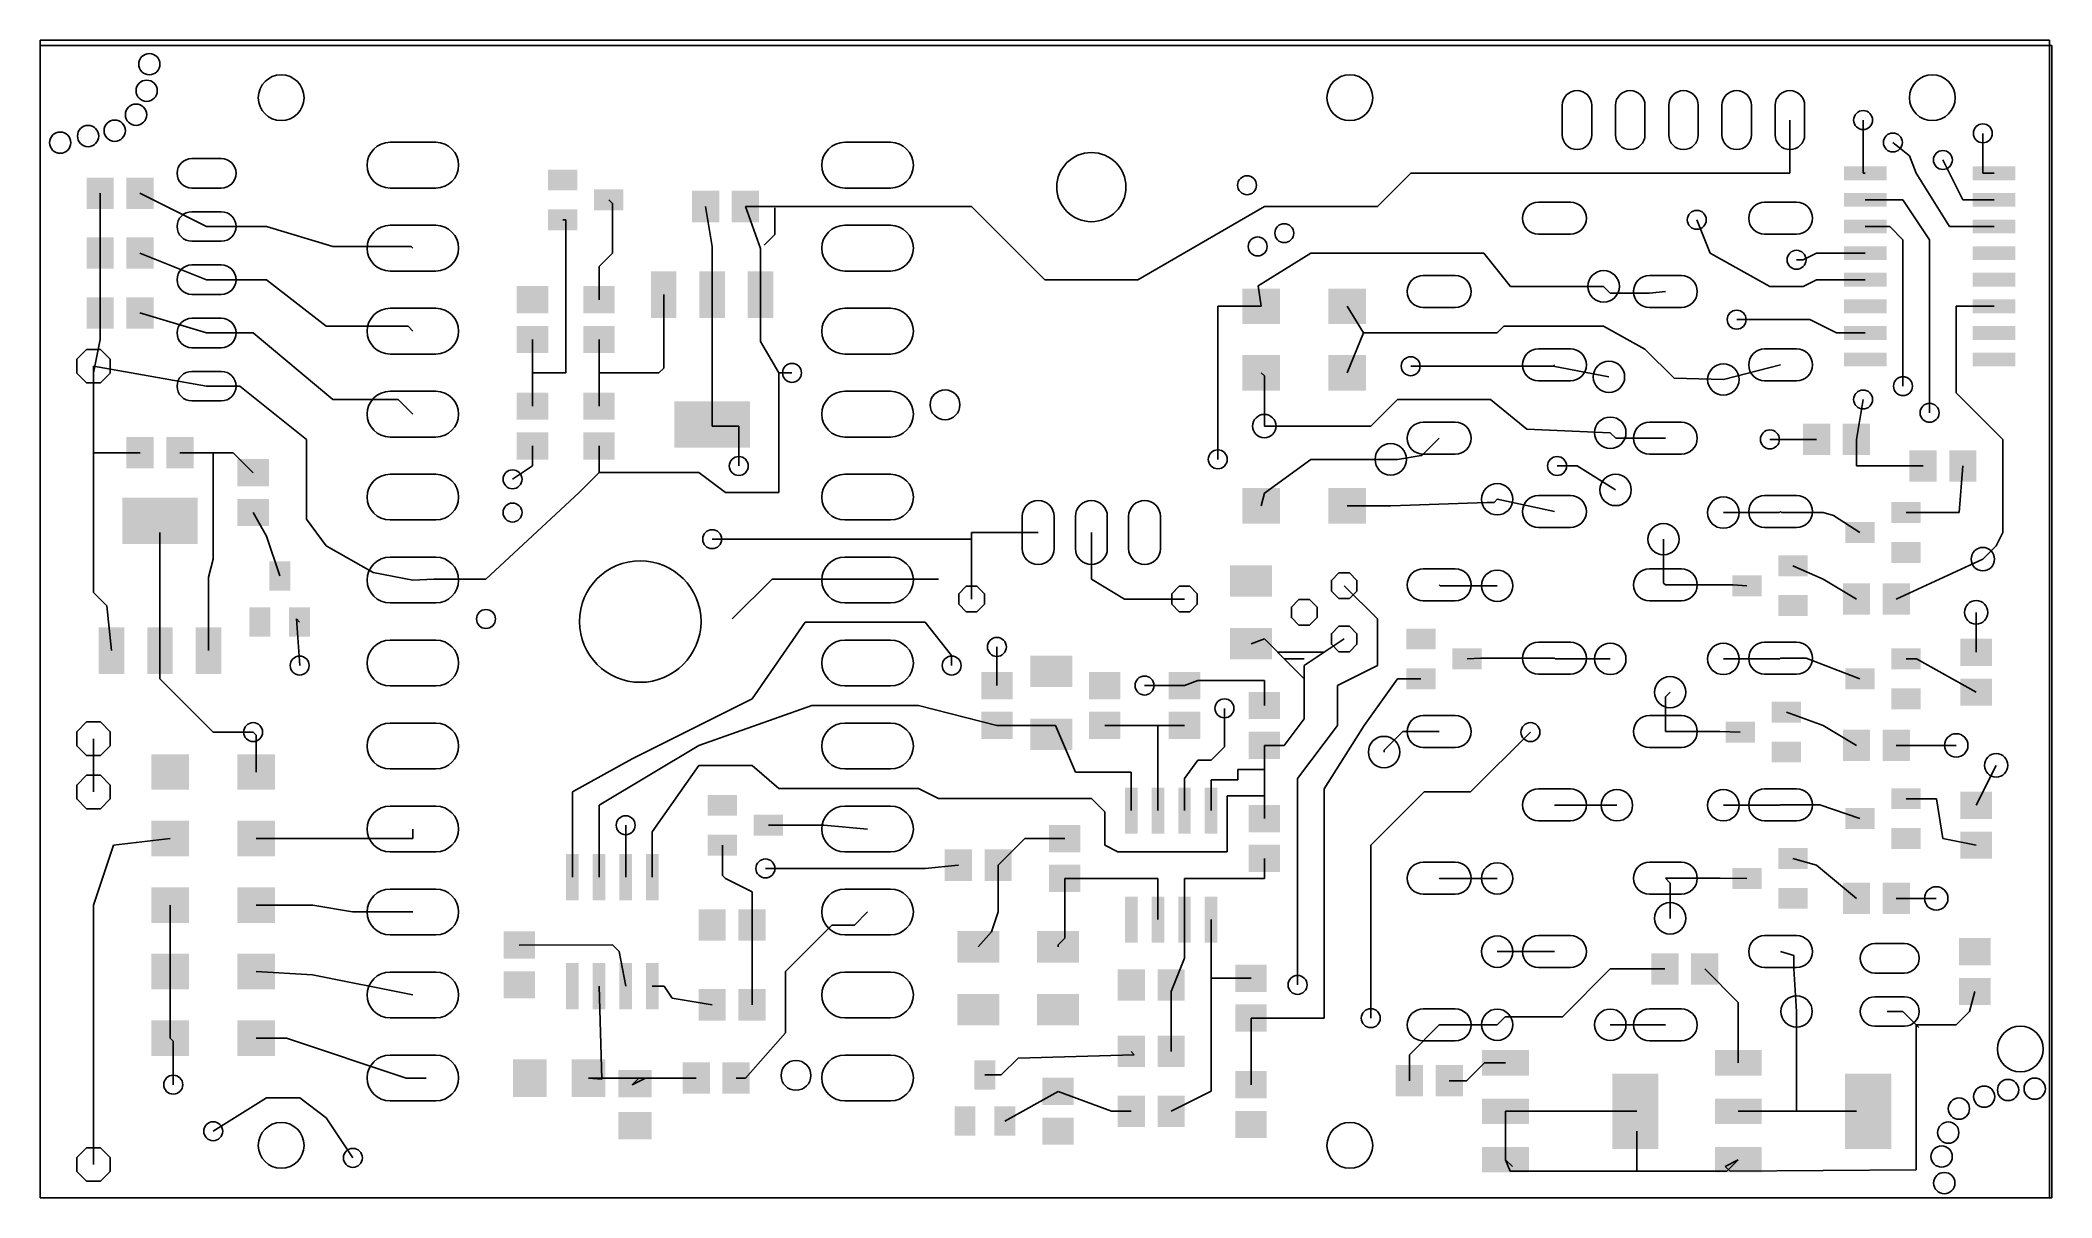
# Model space of a CAD drawing. Extents: x 0 to 96, y 0 to 55.2.
import ezdxf

# ---------------------------------------------------------------- set-up
doc = ezdxf.new("R2010")
doc.units = 0
for name, color, linetype in [('16', 174, 'CONTINUOUS'), ('17', 94, 'CONTINUOUS'), ('18', 94, 'CONTINUOUS'), ('20', 178, 'CONTINUOUS')]:
    doc.layers.add(name, color=color, linetype=linetype)

# ---------------------------------------------------------------- blocks, each defined once
blk = doc.blocks.new('LONGP100')
blk.add_lwpolyline([(-0.5, -0.5), (0.5, -0.5, 1), (0.5, 0.5), (-0.5, 0.5, 1)], format="xyb", close=True)
blk = doc.blocks.new('RECT')
blk.add_solid([(-0.5, -0.5), (0.5, -0.5), (-0.5, 0.5), (0.5, 0.5)])
blk = doc.blocks.new('OCTAGONP')
blk.add_lwpolyline([(-0.5, -0.2071), (-0.5, 0.2071), (-0.2071, 0.5), (0.2071, 0.5), (0.5, 0.2071), (0.5, -0.2071), (0.2071, -0.5), (-0.2071, -0.5)], close=True)
blk = doc.blocks.new('ROUNDP')
blk.add_circle((0, 0), 0.5)
blk = doc.blocks.new('PIE')
blk.add_circle((0, 0), 0.5)
blk = doc.blocks.new('ROUNDV')
blk.add_circle((0, 0), 0.5)

msp = doc.modelspace()

# ---------------------------------------------------------------- linework, layer by layer
at = {"layer": '16'}
for p, q in [((0, 55.245), (95.885, 55.245)), ((0, 0), (0, 55.245)), ((95.885, 55.245), (95.885, 0)), ((83.5025, 51.435), (83.5025, 48.895)), ((86.995, 48.895), (86.995, 51.435)), ((88.4175, 50.365), (89.2175, 49.73)), ((92.71, 50.8), (92.71, 48.895)), ((89.535, 48.895), (89.2175, 49.73)), ((91.7575, 47.625), (90.805, 49.53)), ((65.405, 48.895), (63.8175, 47.3075)), ((83.5025, 48.895), (65.405, 48.895)), ((87.0966, 48.895), (86.995, 48.895)), ((91.1225, 46.355), (89.535, 48.895)), ((92.71, 48.895), (93.2434, 48.895)), ((2.86, 47.9425), (2.8575, 46.9875)), ((7.9375, 46.355), (4.76, 47.9425)), ((27.305, 47.455), (27.135, 47.625)), ((27.305, 45.085), (27.305, 47.455)), ((32.0675, 45.4), (31.7525, 47.3075)), ((34.3789, 45.3111), (33.6525, 47.3075)), ((44.45, 47.3075), (33.6525, 47.3075)), ((35.052, 47.244), (35.052, 45.974)), ((47.9425, 43.815), (44.45, 47.3075)), ((58.42, 47.3075), (52.3875, 43.815)), ((63.8175, 47.3075), (58.42, 47.3075)), ((88.9, 47.625), (87.0966, 47.625)), ((90.17, 45.72), (88.9, 47.625)), ((93.2434, 47.625), (91.7575, 47.625)), ((2.8575, 46.9875), (2.8575, 40.9575)), ((10.795, 46.355), (7.9375, 46.355)), ((13.97, 45.4025), (10.795, 46.355)), ((24.935, 46.675), (25.0825, 46.6725)), ((25.0825, 46.6725), (25.0825, 39.3725)), ((79.6925, 45.085), (79.0575, 46.6725)), ((88.265, 46.355), (87.0966, 46.355)), ((88.9, 45.72), (88.265, 46.355)), ((93.2434, 46.355), (91.1225, 46.355)), ((17.7025, 45.4025), (13.97, 45.4025)), ((17.785, 45.32), (17.7025, 45.4025)), ((32.0675, 43.1038), (32.0675, 45.4)), ((34.3789, 43.1038), (34.3789, 45.3111)), ((35.052, 45.974), (34.544, 45.466)), ((88.9, 38.735), (88.9, 45.72)), ((90.17, 37.465), (90.17, 45.72)), ((7.9375, 43.815), (4.76, 45.085)), ((26.67, 44.45), (27.305, 45.085)), ((26.67, 42.86), (26.67, 44.45)), ((58.125, 43.52), (60.6425, 45.085)), ((60.6425, 45.085), (68.8975, 45.085)), ((68.8975, 45.085), (70.1675, 43.4975)), ((82.55, 43.4975), (79.6925, 45.085)), ((84.1375, 44.7675), (83.82, 44.7675)), ((84.7725, 45.085), (84.1375, 44.7675)), ((87.0966, 45.085), (84.7725, 45.085)), ((10.795, 43.815), (7.9375, 43.815)), ((13.6525, 41.5925), (10.795, 43.815)), ((52.3875, 43.815), (47.9425, 43.815)), ((58.275, 42.545), (58.125, 43.52)), ((70.1675, 43.4975), (74.6125, 43.4975)), ((74.6125, 43.4975), (74.93, 43.18)), ((76.8, 43.18), (77.56, 43.25)), ((84.1375, 43.4975), (82.55, 43.4975)), ((84.7725, 43.815), (84.1375, 43.4975)), ((87.0966, 43.815), (84.7725, 43.815)), ((29.7561, 43.1038), (29.7561, 39.5986)), ((32.0675, 43.1038), (32.0675, 36.83)), ((34.3789, 43.1038), (34.3789, 40.8686)), ((58.275, 42.545), (56.1975, 42.545)), ((56.1975, 42.545), (56.1975, 35.2425)), ((63.16, 41.275), (62.375, 42.545)), ((74.93, 43.18), (76.8, 43.18)), ((91.44, 38.4175), (91.44, 42.545)), ((91.44, 42.545), (93.2434, 42.545)), ((7.9375, 41.275), (4.76, 42.2275)), ((17.5525, 41.5925), (13.6525, 41.5925)), ((17.785, 41.36), (17.5525, 41.5925)), ((69.85, 41.5925), (69.5325, 41.275)), ((74.6125, 41.5925), (69.85, 41.5925)), ((76.5865, 40.5075), (74.6125, 41.5925)), ((80.9625, 41.91), (84.455, 41.91)), ((84.455, 41.91), (85.725, 41.275)), ((2.8575, 40.9575), (2.54, 39.37)), ((10.16, 41.275), (7.9375, 41.275)), ((13.97, 38.1), (10.16, 41.275)), ((23.495, 39.3725), (23.495, 40.96)), ((26.67, 39.37), (26.67, 40.96)), ((26.67, 40.96), (26.67, 37.78)), ((34.3789, 40.8686), (35.2425, 39.37)), ((62.375, 39.37), (63.16, 41.275)), ((69.5325, 41.275), (63.16, 41.275)), ((77.978, 39.116), (76.5865, 40.5075)), ((85.725, 41.275), (87.0966, 41.275)), ((2.54, 39.6875), (7.9375, 38.735)), ((2.54, 39.6875), (2.54, 35.56)), ((2.54, 39.37), (2.54, 39.6875)), ((25.0825, 39.3725), (23.495, 39.3725)), ((23.495, 37.78), (23.495, 39.3725)), ((29.5275, 39.37), (26.67, 39.37)), ((29.7561, 39.5986), (29.5275, 39.37)), ((35.2425, 39.37), (35.2425, 33.655)), ((35.8775, 39.37), (35.2425, 39.37)), ((58.42, 39.225), (58.275, 39.37)), ((65.405, 39.6875), (72.2025, 39.6875)), ((72.2025, 39.6875), (72.265, 39.75)), ((74.8665, 39.1795), (72.2025, 39.6875)), ((83.06, 39.75), (80.3275, 39.0525)), ((7.9375, 38.735), (9.525, 38.735)), ((9.525, 38.735), (12.7, 36.195)), ((58.42, 36.83), (58.42, 39.225)), ((80.3275, 39.0525), (77.978, 39.116)), ((93.6625, 36.195), (91.44, 38.4175)), ((17.085, 38.1), (13.97, 38.1)), ((17.785, 37.4), (17.085, 38.1)), ((64.77, 38.1), (63.5, 36.83)), ((69.215, 38.1), (64.77, 38.1)), ((70.9425, 36.69), (69.215, 38.1)), ((86.995, 38.0975), (86.675, 36.195)), ((32.0675, 36.83), (33.3375, 36.83)), ((33.3375, 36.83), (33.3375, 34.925)), ((63.5, 36.83), (58.42, 36.83)), ((74.93, 36.5125), (70.9425, 36.69)), ((75.1925, 36.25), (74.93, 36.5125)), ((2.54, 35.56), (2.54, 28.8798)), ((4.765, 35.56), (2.54, 35.56)), ((6.665, 35.56), (8.255, 35.56)), ((8.255, 35.56), (9.205, 35.56)), ((8.255, 30.48), (8.255, 35.56)), ((9.205, 35.56), (10.16, 34.605)), ((12.7, 36.195), (12.7, 32.385)), ((23.495, 34.925), (23.495, 35.88)), ((26.67, 35.88), (26.67, 34.6075)), ((65.935, 35.42), (66.765, 36.25)), ((77.56, 36.25), (75.1925, 36.25)), ((82.55, 36.195), (84.775, 36.195)), ((86.675, 36.195), (86.675, 34.925)), ((93.6625, 31.75), (93.6625, 36.195)), ((22.5425, 34.29), (23.495, 34.925)), ((26.67, 34.6075), (25.7175, 33.655)), ((31.4325, 34.6075), (26.67, 34.6075)), ((32.7025, 33.655), (31.4325, 34.6075)), ((60.6425, 35.2425), (58.42, 33.6325)), ((64.77, 35.2425), (60.6425, 35.2425)), ((65.9, 35.42), (64.77, 35.2425)), ((65.9, 35.42), (65.935, 35.42)), ((73.3425, 34.925), (72.39, 34.925)), ((75.184, 33.782), (73.3425, 34.925)), ((86.675, 34.925), (89.855, 34.925)), ((91.585, 32.7025), (91.755, 34.925)), ((25.7175, 33.655), (21.2725, 29.5275)), ((35.2425, 33.655), (32.7025, 33.655)), ((58.42, 33.6325), (58.275, 33.02)), ((10.16, 32.705), (10.795, 31.58)), ((64.4525, 33.02), (62.375, 33.02)), ((69.045, 33.19), (64.4525, 33.02)), ((69.385, 33.19), (69.045, 33.19)), ((69.5325, 33.3375), (69.385, 33.19)), ((72.265, 32.75), (69.5325, 33.3375)), ((80.3275, 32.7025), (83.0125, 32.7025)), ((83.0125, 32.7025), (83.06, 32.75)), ((83.06, 32.75), (83.1075, 32.7025)), ((83.1075, 32.7025), (85.09, 32.7025)), ((85.09, 32.7025), (85.5775, 32.555)), ((89.0475, 32.7), (91.585, 32.7025)), ((5.715, 26.1112), (5.715, 31.75)), ((12.7, 32.385), (13.6525, 31.115)), ((47.625, 31.75), (44.45, 31.75)), ((44.45, 31.75), (44.45, 31.4325)), ((50.165, 29.5275), (50.165, 31.75)), ((85.5775, 32.555), (86.8475, 31.75)), ((93.345, 31.115), (93.6625, 31.75)), ((10.795, 31.58), (11.43, 29.675)), ((13.6525, 31.115), (15.895, 29.845)), ((44.45, 31.4325), (32.0675, 31.4325)), ((44.45, 31.4325), (44.45, 28.575)), ((77.47, 31.4325), (77.47, 29.34)), ((92.71, 30.48), (93.345, 31.115)), ((8.0264, 29.6164), (8.255, 30.48)), ((15.895, 29.845), (17.785, 29.48)), ((85.095, 29.525), (83.65, 30.16)), ((88.58, 28.575), (92.71, 30.48)), ((2.54, 28.8798), (3.175, 28.2448)), ((8.0264, 26.1112), (8.0264, 29.6164)), ((18.785, 29.5275), (17.785, 29.48)), ((21.2725, 29.5275), (18.785, 29.5275)), ((33.02, 27.6225), (34.925, 29.5275)), ((34.925, 29.5275), (42.8625, 29.5275)), ((51.7525, 28.575), (50.165, 29.5275)), ((63.8175, 27.6225), (62.23, 29.21)), ((66.805, 29.21), (66.765, 29.25)), ((69.5325, 29.21), (66.805, 29.21)), ((77.47, 29.34), (77.56, 29.25)), ((80.775, 29.25), (77.56, 29.25)), ((81.45, 29.21), (80.775, 29.25)), ((86.68, 28.575), (85.095, 29.525)), ((3.175, 28.2448), (3.4036, 26.1112)), ((54.61, 28.575), (51.7525, 28.575)), ((92.3925, 26.0325), (92.3925, 27.94)), ((12.38, 27.475), (12.2325, 27.6225)), ((12.2325, 27.6225), (12.3825, 25.4)), ((33.9725, 23.8125), (36.5125, 27.4638)), ((42.2275, 27.4638), (36.5125, 27.4638)), ((43.4975, 25.8763), (42.2275, 27.4638)), ((63.8175, 25.4), (63.8175, 27.6225)), ((5.715, 26.1112), (5.715, 24.765)), ((45.6565, 24.445), (45.6565, 26.289)), ((58.42, 26.67), (57.785, 26.44)), ((59.0575, 26.0325), (58.42, 26.67)), ((59.055, 26.035), (60.325, 24.765)), ((61.2775, 26.0325), (59.0575, 26.0325)), ((60.325, 25.4), (62.23, 26.67)), ((62.23, 26.67), (61.2775, 26.0325)), ((43.4975, 25.4), (43.4975, 25.8763)), ((59.3725, 25.7175), (60.325, 25.7175)), ((60.3275, 23.18), (60.325, 25.4)), ((61.9125, 24.4475), (63.8175, 25.4)), ((68.76, 25.75), (68.0925, 25.7175)), ((72.265, 25.75), (68.76, 25.75)), ((72.2975, 25.7175), (72.265, 25.75)), ((74.93, 25.7175), (72.2975, 25.7175)), ((80.3275, 25.7175), (83.0275, 25.7175)), ((83.0275, 25.7175), (83.06, 25.75)), ((84.275, 25.75), (83.06, 25.75)), ((86.8475, 24.765), (84.275, 25.75)), ((89.54, 25.715), (89.0475, 25.715)), ((92.3925, 24.1325), (89.54, 25.715)), ((5.715, 24.765), (8.255, 22.225)), ((54.61, 24.445), (52.705, 24.4475)), ((55.2475, 24.6825), (54.61, 24.445)), ((58.42, 24.6825), (55.2475, 24.6825)), ((58.42, 23.4925), (58.42, 24.6825)), ((61.9125, 22.5425), (61.9125, 24.4475)), ((63.1825, 22.5425), (64.7725, 24.7675)), ((64.7725, 24.7675), (65.8925, 24.7675)), ((77.56, 23.9025), (77.7875, 24.13)), ((28.2575, 20.955), (33.9725, 23.8125)), ((31.4325, 21.59), (36.83, 23.495)), ((36.83, 23.495), (41.91, 23.495)), ((45.6565, 22.545), (41.91, 23.495)), ((56.515, 21.5265), (56.515, 23.3585)), ((60.325, 22.86), (60.3275, 23.18)), ((77.56, 22.25), (77.56, 23.9025)), ((85.095, 22.54), (83.3325, 23.175)), ((8.255, 22.225), (10.16, 22.225)), ((10.305, 22.08), (10.16, 22.225)), ((10.305, 20.32), (10.305, 22.08)), ((45.6565, 22.545), (48.4505, 22.5425)), ((48.4505, 22.5425), (49.403, 20.32)), ((53.34, 22.545), (50.8, 22.545)), ((54.61, 22.545), (53.34, 22.545)), ((53.34, 18.475), (53.34, 22.545)), ((59.3725, 21.59), (60.325, 22.86)), ((60.0075, 20.0025), (61.9125, 22.5425)), ((61.2775, 19.5175), (63.1825, 22.5425)), ((64.135, 21.361), (65.024, 22.25)), ((65.024, 22.25), (66.765, 22.25)), ((71.12, 22.225), (68.2625, 19.3675)), ((80.155, 22.25), (77.56, 22.25)), ((81.1325, 22.225), (80.155, 22.25)), ((86.68, 21.59), (85.095, 22.54)), ((2.54, 19.3675), (2.54, 21.9075)), ((26.67, 18.7325), (31.4325, 21.59)), ((55.88, 20.8915), (56.515, 21.5265)), ((58.42, 20.447), (58.42, 21.5925)), ((58.42, 21.5925), (59.3725, 21.59)), ((64.135, 21.2725), (64.135, 21.361)), ((88.58, 21.59), (91.44, 21.59)), ((25.4, 19.3675), (28.2575, 20.955)), ((31.4325, 20.6375), (29.21, 17.4625)), ((33.9725, 20.6375), (31.4325, 20.6375)), ((35.2425, 19.5263), (33.9725, 20.6375)), ((49.403, 20.32), (52.07, 20.32)), ((52.07, 20.32), (52.07, 18.475)), ((54.61, 20.0025), (55.245, 20.8915)), ((55.245, 20.8915), (55.88, 20.8915)), ((57.15, 19.939), (57.15, 20.447)), ((57.15, 20.447), (58.42, 20.447)), ((58.42, 20.447), (58.42, 20.193)), ((58.42, 19.177), (58.42, 20.193)), ((93.345, 20.6375), (92.3925, 18.73)), ((25.4, 15.3), (25.4, 19.3675)), ((41.91, 19.5263), (35.2425, 19.5263)), ((42.8625, 19.05), (41.91, 19.5263)), ((54.61, 18.475), (54.61, 20.0025)), ((55.88, 18.475), (55.88, 19.939)), ((55.88, 19.939), (57.15, 19.939)), ((60.0075, 10.16), (60.0075, 20.0025)), ((61.2775, 8.5725), (61.2775, 19.5175)), ((63.5, 16.8275), (66.04, 19.3675)), ((66.04, 19.3675), (68.2625, 19.3675)), ((26.67, 15.3), (26.67, 18.7325)), ((50.165, 19.05), (42.8625, 19.05)), ((50.8, 18.415), (50.165, 19.05)), ((50.8, 16.8275), (50.8, 18.415)), ((56.642, 16.51), (56.642, 19.177)), ((56.642, 19.177), (58.42, 19.177)), ((58.42, 18.095), (58.42, 19.177)), ((72.2825, 18.7325), (72.265, 18.75)), ((75.2475, 18.7325), (72.2825, 18.7325)), ((80.3275, 18.7325), (83.0425, 18.7325)), ((83.0425, 18.7325), (83.06, 18.75)), ((84.925, 18.75), (83.06, 18.75)), ((86.8475, 18.0975), (84.925, 18.75)), ((90.4925, 19.0475), (89.0475, 19.0475)), ((90.805, 17.145), (90.4925, 19.0475)), ((17.785, 17.145), (17.785, 17.6)), ((27.94, 17.78), (27.94, 15.3)), ((29.21, 17.4625), (29.21, 15.3)), ((34.755, 17.78), (37.4, 17.78)), ((37.4, 17.78), (39.485, 17.6)), ((3.4925, 16.8275), (2.54, 13.97)), ((6.205, 17.145), (3.4925, 16.8275)), ((10.305, 17.145), (17.785, 17.145)), ((32.555, 16.83), (32.555, 15.3875)), ((46.99, 17.145), (45.72, 15.875)), ((48.895, 17.1425), (46.99, 17.145)), ((51.435, 16.51), (50.8, 16.8275)), ((56.642, 16.51), (51.435, 16.51)), ((63.5, 8.5725), (63.5, 16.8275)), ((92.3925, 16.83), (90.805, 17.145)), ((32.555, 15.3875), (32.7025, 15.24)), ((42.2275, 15.7163), (34.6075, 15.7163)), ((43.815, 15.875), (42.2275, 15.7163)), ((43.8175, 15.875), (43.815, 15.875)), ((45.72, 15.875), (45.7175, 15.875)), ((45.72, 13.655), (45.7175, 15.875)), ((58.42, 15.24), (58.42, 16.195)), ((84.7775, 15.8725), (83.65, 16.19)), ((86.68, 14.2875), (84.7775, 15.8725)), ((32.7025, 15.24), (33.9725, 14.6025)), ((33.97, 13.0175), (33.9725, 14.6025)), ((33.9725, 14.6025), (33.97, 9.2075)), ((48.895, 15.2425), (48.8925, 15.2425)), ((48.8925, 15.2425), (48.895, 12.3825)), ((53.34, 15.24), (48.895, 15.2425)), ((53.34, 13.275), (53.34, 15.24)), ((54.61, 13.275), (54.61, 15.24)), ((54.61, 15.24), (58.42, 15.24)), ((66.775, 15.24), (66.765, 15.25)), ((69.5325, 15.24), (66.775, 15.24)), ((80.17, 15.25), (77.56, 15.25)), ((77.7875, 15.0225), (77.56, 15.25)), ((77.7875, 13.335), (77.7875, 15.0225)), ((81.45, 15.24), (80.17, 15.25)), ((2.54, 13.97), (2.54, 1.5875)), ((6.205, 10.795), (6.205, 13.97)), ((10.305, 13.97), (13.0175, 13.97)), ((13.0175, 13.97), (14.91, 13.64)), ((14.91, 13.64), (17.785, 13.64)), ((38.8625, 13.0175), (39.485, 13.64)), ((45.4025, 12.7), (45.72, 13.6525)), ((45.72, 13.6525), (45.72, 13.655)), ((88.58, 14.2875), (90.4875, 14.2875)), ((35.56, 10.795), (37.7825, 13.0175)), ((37.7825, 13.0175), (38.8625, 13.0175)), ((44.7675, 11.9775), (45.4025, 12.7)), ((54.61, 11.43), (54.61, 13.275)), ((55.88, 13.275), (55.88, 10.4775)), ((27.3075, 12.065), (22.86, 12.0625)), ((27.6225, 11.7475), (27.3075, 12.065)), ((27.94, 10.1), (27.6225, 11.7475)), ((48.5775, 12.065), (48.895, 12.3825)), ((48.5775, 11.9775), (48.5775, 12.065)), ((69.5325, 11.7475), (72.2625, 11.7475)), ((72.2625, 11.7475), (72.265, 11.75)), ((83.06, 11.75), (83.695, 11.555)), ((83.695, 11.555), (83.695, 10.92)), ((6.205, 7.62), (6.205, 10.795)), ((10.305, 10.795), (13, 10.6325)), ((13, 10.6325), (17.785, 9.68)), ((35.56, 7.874), (35.56, 10.795)), ((53.975, 9.8425), (54.61, 11.43)), ((74.93, 10.922), (72.644, 8.636)), ((77.536, 10.922), (74.93, 10.922)), ((81.0387, 9.3193), (79.436, 10.922)), ((83.695, 10.92), (83.82, 8.89)), ((26.67, 10.1), (26.8, 5.655)), ((29.21, 10.1), (29.785, 10.1)), ((29.785, 10.1), (30.1625, 9.525)), ((53.9725, 6.985), (53.975, 9.8425)), ((55.88, 10.4775), (57.785, 10.475)), ((55.88, 5.08), (55.88, 10.4775)), ((92.075, 8.89), (92.329, 9.845)), ((30.1625, 9.525), (32.07, 9.2075)), ((81.0387, 6.4389), (81.0387, 9.3193)), ((83.82, 8.89), (83.82, 4.1275)), ((88.138, 8.89), (88.9, 8.89)), ((88.9, 8.89), (89.662, 8.128)), ((91.44, 8.255), (92.075, 8.89)), ((33.655, 5.715), (35.56, 7.874)), ((57.785, 5.395), (57.785, 8.575)), ((57.785, 8.575), (61.2775, 8.5725)), ((65.344, 6.829), (66.765, 8.25)), ((69.5325, 8.255), (66.765, 8.255)), ((66.765, 8.255), (66.765, 8.25)), ((69.9135, 8.636), (69.5325, 8.255)), ((72.644, 8.636), (69.9135, 8.636)), ((74.93, 8.255), (77.555, 8.255)), ((77.555, 8.255), (77.56, 8.25)), ((89.535, 1.3335), (89.535, 8.255)), ((89.535, 8.255), (91.44, 8.255)), ((6.205, 7.62), (6.35, 7.475)), ((6.35, 7.475), (6.35, 5.3975)), ((10.305, 7.62), (11.7475, 7.62)), ((11.7475, 7.62), (17.4625, 5.715)), ((46.6725, 6.6675), (52.215, 6.815)), ((52.215, 6.815), (52.0725, 6.985)), ((65.344, 5.588), (65.344, 6.829)), ((45.085, 5.8625), (45.8675, 5.8625)), ((45.8675, 5.8625), (46.6725, 6.6675)), ((68.9229, 6.4389), (68.072, 5.588)), ((69.9262, 6.4389), (68.9229, 6.4389)), ((17.4625, 5.715), (18.415, 5.715)), ((26.8, 5.655), (26.165, 5.715)), ((26.165, 5.715), (28.575, 5.715)), ((28.8925, 5.715), (28.2575, 5.3975)), ((28.2575, 5.3975), (28.575, 5.715)), ((28.575, 5.715), (28.8925, 5.715)), ((28.8925, 5.715), (31.308, 5.715)), ((33.208, 5.715), (33.655, 5.715)), ((46.035, 3.6625), (48.5775, 5.0775)), ((48.5775, 5.0775), (51.12, 4.1275)), ((53.9725, 4.1275), (55.88, 5.08)), ((68.072, 5.588), (67.244, 5.588)), ((8.255, 3.175), (10.795, 4.7625)), ((10.795, 4.7625), (12.3825, 4.7625)), ((12.3825, 4.7625), (13.6525, 3.81)), ((51.12, 4.1275), (52.0725, 4.1275)), ((69.9262, 4.1275), (76.2, 4.1275)), ((69.9262, 1.8161), (69.9262, 4.1275)), ((81.0387, 4.1275), (83.82, 4.1275)), ((83.82, 4.1275), (86.6775, 4.1275)), ((13.6525, 3.81), (14.9225, 1.905)), ((76.2, 1.27), (76.2, 3.175)), ((69.9262, 1.8161), (70.2564, 1.4986)), ((70.1548, 1.27), (69.9262, 1.8161)), ((76.2, 1.27), (70.1548, 1.27)), ((80.4926, 1.27), (76.2, 1.27)), ((81.0387, 1.8161), (80.4164, 1.4986)), ((80.4164, 1.4986), (80.645, 1.27)), ((80.4926, 1.27), (81.0387, 1.8161)), ((80.645, 1.27), (89.535, 1.3335)), ((95.885, 0), (0, 0))]:
    msp.add_line(p, q, dxfattribs=at)
at = {"layer": '20'}
for p, q in [((96, 55), (0, 55)), ((0, 55), (0, 0)), ((96, 0), (96, 55)), ((0, 0), (96, 0))]:
    msp.add_line(p, q, dxfattribs=at)
for centre, radius in [((5.207, 54.102), 0.508), ((5.08, 52.832), 0.508), ((11.5, 52.5), 1.0922), ((62.5, 52.5), 1.0922), ((90.3, 52.5), 1.0922), ((4.572, 51.689), 0.508), ((2.286, 50.673), 0.508), ((3.556, 50.927), 0.508), ((0.9525, 50.3555), 0.508), ((50.165, 48.236), 1.651), ((28.635, 27.5), 2.9), ((94.5, 7.1), 1.0922), ((92.7735, 4.826), 0.508), ((93.9165, 5.1435), 0.508), ((95.1865, 5.207), 0.508), ((91.567, 4.2545), 0.508), ((11.5, 2.5), 1.0922), ((62.5, 2.5), 1.0922), ((91.059, 3.1115), 0.508), ((90.7415, 1.9685), 0.508), ((90.8685, 0.6985), 0.508)]:
    msp.add_circle(centre, radius, dxfattribs=at)

# ---------------------------------------------------------------- block references
at = {"layer": '16', "yscale": 1.4}
for p, rotation in [((24.935, 48.575), 90), ((27.135, 47.625), 90), ((24.935, 46.675), 90), ((89.0475, 32.7), 270), ((86.8475, 31.75), 270), ((89.0475, 30.8), 270), ((11.43, 29.675), 180), ((83.65, 30.16), 270), ((81.45, 29.21), 270), ((10.48, 27.475), 180), ((12.38, 27.475), 180), ((83.65, 28.26), 270), ((65.8925, 26.6675), 90), ((68.0925, 25.7175), 90), ((89.0475, 25.715), 270), ((65.8925, 24.7675), 90), ((86.8475, 24.765), 270), ((89.0475, 23.815), 270), ((83.3325, 23.175), 270), ((81.1325, 22.225), 270), ((83.3325, 21.275), 270), ((32.555, 18.73), 90), ((89.0475, 19.0475), 270), ((34.755, 17.78), 90), ((86.8475, 18.0975), 270), ((32.555, 16.83), 90), ((89.0475, 17.1475), 270), ((83.65, 16.19), 270), ((81.45, 15.24), 270), ((83.65, 14.29), 270), ((45.085, 5.8625), 180), ((44.135, 3.6625), 180), ((46.035, 3.6625), 180)]:
    msp.add_blockref('RECT', p, dxfattribs=dict(at, rotation=rotation))
at = {"layer": '16'}
for p, xscale, yscale, rotation in [((87.0966, 48.895), 0.6604, 2.032, 270), ((93.2434, 48.895), 0.6604, 2.032, 270), ((2.86, 47.9425), 1.3, 1.5, 180), ((4.76, 47.9425), 1.3, 1.5, 180), ((87.0966, 47.625), 0.6604, 2.032, 270), ((93.2434, 47.625), 0.6604, 2.032, 270), ((87.0966, 46.355), 0.6604, 2.032, 270), ((93.2434, 46.355), 0.6604, 2.032, 270), ((2.86, 45.085), 1.3, 1.5, 180), ((4.76, 45.085), 1.3, 1.5, 180), ((87.0966, 45.085), 0.6604, 2.032, 270), ((93.2434, 45.085), 0.6604, 2.032, 270), ((23.495, 42.86), 1.3, 1.5, 90), ((26.67, 42.86), 1.3, 1.5, 90), ((87.0966, 43.815), 0.6604, 2.032, 270), ((93.2434, 43.815), 0.6604, 2.032, 270), ((2.86, 42.2275), 1.3, 1.5, 180), ((4.76, 42.2275), 1.3, 1.5, 180), ((87.0966, 42.545), 0.6604, 2.032, 270), ((93.2434, 42.545), 0.6604, 2.032, 270), ((23.495, 40.96), 1.3, 1.5, 90), ((26.67, 40.96), 1.3, 1.5, 90), ((87.0966, 41.275), 0.6604, 2.032, 270), ((93.2434, 41.275), 0.6604, 2.032, 270), ((87.0966, 40.005), 0.6604, 2.032, 270), ((93.2434, 40.005), 0.6604, 2.032, 270), ((23.495, 37.78), 1.3, 1.5, 270), ((26.67, 37.78), 1.3, 1.5, 270), ((23.495, 35.88), 1.3, 1.5, 270), ((26.67, 35.88), 1.3, 1.5, 270), ((4.765, 35.56), 1.3, 1.5, 180), ((6.665, 35.56), 1.3, 1.5, 180), ((89.855, 34.925), 1.3, 1.5, 180), ((91.755, 34.925), 1.3, 1.5, 180), ((10.16, 34.605), 1.3, 1.5, 90), ((5.715, 32.309), 3.6, 2.2, 180), ((10.16, 32.705), 1.3, 1.5, 90), ((57.785, 29.44), 1.5, 2, 90), ((3.4036, 26.1112), 1.2192, 2.2352, 180), ((5.715, 26.1112), 1.2192, 2.2352, 180), ((8.0264, 26.1112), 1.2192, 2.2352, 180), ((57.785, 26.44), 1.5, 2, 90), ((92.3925, 26.0325), 1.3, 1.5, 90), ((45.6565, 24.445), 1.3, 1.5, 90), ((48.26, 25.122), 1.5, 2, 90), ((50.8, 24.445), 1.3, 1.5, 270), ((54.61, 24.445), 1.3, 1.5, 90), ((58.42, 23.4925), 1.3, 1.5, 270), ((92.3925, 24.1325), 1.3, 1.5, 90), ((45.6565, 22.545), 1.3, 1.5, 90), ((50.8, 22.545), 1.3, 1.5, 270), ((54.61, 22.545), 1.3, 1.5, 90), ((48.26, 22.122), 1.5, 2, 90), ((58.42, 21.5925), 1.3, 1.5, 270), ((52.07, 18.475), 0.6, 2.2, 180), ((53.34, 18.475), 0.6, 2.2, 180), ((54.61, 18.475), 0.6, 2.2, 180), ((55.88, 18.475), 0.6, 2.2, 180), ((92.3925, 18.73), 1.3, 1.5, 90), ((58.42, 18.095), 1.3, 1.5, 90), ((48.895, 17.1425), 1.3, 1.5, 90), ((92.3925, 16.83), 1.3, 1.5, 90), ((25.4, 15.3), 0.6, 2.2, 180), ((26.67, 15.3), 0.6, 2.2, 180), ((27.94, 15.3), 0.6, 2.2, 180), ((29.21, 15.3), 0.6, 2.2, 180), ((43.8175, 15.875), 1.3, 1.5, 180), ((45.7175, 15.875), 1.3, 1.5, 180), ((58.42, 16.195), 1.3, 1.5, 90), ((48.895, 15.2425), 1.3, 1.5, 90), ((32.07, 13.0175), 1.3, 1.5, 180), ((33.97, 13.0175), 1.3, 1.5, 180), ((52.07, 13.275), 0.6, 2.2, 180), ((53.34, 13.275), 0.6, 2.2, 180), ((54.61, 13.275), 0.6, 2.2, 180), ((55.88, 13.275), 0.6, 2.2, 180), ((22.86, 12.0625), 1.3, 1.5, 90), ((44.7675, 11.9775), 1.5, 2, 270), ((48.5775, 11.9775), 1.5, 2, 270), ((77.536, 10.922), 1.3, 1.5, 180), ((79.436, 10.922), 1.3, 1.5, 180), ((92.329, 11.745), 1.3, 1.5, 270), ((22.86, 10.1625), 1.3, 1.5, 90), ((25.4, 10.1), 0.6, 2.2, 180), ((26.67, 10.1), 0.6, 2.2, 180), ((27.94, 10.1), 0.6, 2.2, 180), ((29.21, 10.1), 0.6, 2.2, 180), ((57.785, 10.475), 1.3, 1.5, 90), ((32.07, 9.2075), 1.3, 1.5, 180), ((33.97, 9.2075), 1.3, 1.5, 180), ((44.7675, 8.9775), 1.5, 2, 270), ((48.5775, 8.9775), 1.5, 2, 270), ((92.329, 9.845), 1.3, 1.5, 270), ((57.785, 8.575), 1.3, 1.5, 90), ((69.9262, 6.4389), 1.2192, 2.2352, 90), ((81.0387, 6.4389), 1.2192, 2.2352, 90), ((23.365, 5.715), 1.6, 1.8, 180), ((26.165, 5.715), 1.6, 1.8, 180), ((28.3845, 5.445), 1.3, 1.6, 270), ((57.785, 5.395), 1.3, 1.5, 270), ((65.344, 5.588), 1.3, 1.5, 180), ((67.244, 5.588), 1.3, 1.5, 180), ((76.124, 4.1275), 3.6, 2.2, 90), ((87.2365, 4.1275), 3.6, 2.2, 90), ((48.5775, 5.0775), 1.3, 1.5, 270), ((28.3845, 3.445), 1.3, 1.6, 270), ((57.785, 3.495), 1.3, 1.5, 270), ((69.9262, 4.1275), 1.2192, 2.2352, 90), ((81.0387, 4.1275), 1.2192, 2.2352, 90), ((48.5775, 3.1775), 1.3, 1.5, 270), ((69.9262, 1.8161), 1.2192, 2.2352, 90), ((81.0387, 1.8161), 1.2192, 2.2352, 90)]:
    msp.add_blockref('RECT', p, dxfattribs=dict(at, xscale=xscale, yscale=yscale, rotation=rotation))
for name, p, xscale, yscale in [('RECT', (31.7525, 47.3075), 1.3, 1.5), ('RECT', (33.6525, 47.3075), 1.3, 1.5), ('RECT', (29.7561, 43.1038), 1.2192, 2.2352), ('RECT', (32.0675, 43.1038), 1.2192, 2.2352), ('RECT', (34.3789, 43.1038), 1.2192, 2.2352), ('PIE', (74.6125, 43.4975), 1.5, 1.5), ('RECT', (58.275, 42.545), 1.8, 1.7), ('RECT', (62.375, 42.545), 1.8, 1.7), ('RECT', (58.275, 39.37), 1.8, 1.7), ('RECT', (62.375, 39.37), 1.8, 1.7), ('PIE', (74.8665, 39.1795), 1.5, 1.5), ('PIE', (80.3275, 39.0525), 1.5, 1.5), ('RECT', (32.0675, 36.906), 3.6, 2.2), ('PIE', (74.93, 36.5125), 1.5, 1.5), ('RECT', (84.775, 36.195), 1.3, 1.5), ('RECT', (86.675, 36.195), 1.3, 1.5), ('PIE', (64.4525, 35.2425), 1.5, 1.5), ('RECT', (58.275, 33.02), 1.8, 1.7), ('RECT', (62.375, 33.02), 1.8, 1.7), ('PIE', (69.5325, 33.3375), 1.5, 1.5), ('PIE', (75.184, 33.782), 1.5, 1.5), ('PIE', (80.3275, 32.7025), 1.5, 1.5), ('PIE', (77.47, 31.4325), 1.5, 1.5), ('PIE', (69.5325, 29.21), 1.5, 1.5), ('RECT', (86.68, 28.575), 1.3, 1.5), ('RECT', (88.58, 28.575), 1.3, 1.5), ('PIE', (74.93, 25.7175), 1.5, 1.5), ('PIE', (80.3275, 25.7175), 1.5, 1.5), ('PIE', (77.7875, 24.13), 1.5, 1.5), ('RECT', (86.68, 21.59), 1.3, 1.5), ('RECT', (88.58, 21.59), 1.3, 1.5), ('RECT', (6.205, 20.32), 1.8, 1.7), ('RECT', (10.305, 20.32), 1.8, 1.7), ('PIE', (64.135, 21.2725), 1.5, 1.5), ('PIE', (75.2475, 18.7325), 1.5, 1.5), ('PIE', (80.3275, 18.7325), 1.5, 1.5), ('RECT', (6.205, 17.145), 1.8, 1.7), ('RECT', (10.305, 17.145), 1.8, 1.7), ('PIE', (69.5325, 15.24), 1.5, 1.5), ('RECT', (6.205, 13.97), 1.8, 1.7), ('RECT', (10.305, 13.97), 1.8, 1.7), ('RECT', (86.68, 14.2875), 1.3, 1.5), ('RECT', (88.58, 14.2875), 1.3, 1.5), ('PIE', (77.7875, 13.335), 1.5, 1.5), ('PIE', (69.5325, 11.7475), 1.5, 1.5), ('RECT', (6.205, 10.795), 1.8, 1.7), ('RECT', (10.305, 10.795), 1.8, 1.7), ('RECT', (52.0725, 10.16), 1.3, 1.5), ('RECT', (53.9725, 10.16), 1.3, 1.5), ('PIE', (83.82, 8.89), 1.5, 1.5), ('PIE', (69.5325, 8.255), 1.5, 1.5), ('PIE', (74.93, 8.255), 1.5, 1.5), ('RECT', (6.205, 7.62), 1.8, 1.7), ('RECT', (10.305, 7.62), 1.8, 1.7), ('RECT', (52.0725, 6.985), 1.3, 1.5), ('RECT', (53.9725, 6.985), 1.3, 1.5), ('RECT', (31.308, 5.715), 1.3, 1.5), ('RECT', (33.208, 5.715), 1.3, 1.5), ('RECT', (52.0725, 4.1275), 1.3, 1.5), ('RECT', (53.9725, 4.1275), 1.3, 1.5)]:
    msp.add_blockref(name, p, dxfattribs=dict(at, xscale=xscale, yscale=yscale))
at = {"layer": '17'}
for name, p, xscale, yscale, rotation in [('LONGP100', (73.3425, 51.435), 1.4064, 1.4064, 270), ('LONGP100', (75.8825, 51.435), 1.4064, 1.4064, 270), ('LONGP100', (78.4225, 51.435), 1.4064, 1.4064, 270), ('LONGP100', (80.9625, 51.435), 1.4064, 1.4064, 270), ('LONGP100', (83.5025, 51.435), 1.4064, 1.4064, 270), ('LONGP100', (7.9375, 48.895), 1.4064, 1.4064, 180), ('LONGP100', (7.9375, 46.355), 1.4064, 1.4064, 180), ('LONGP100', (72.265, 46.75), 1.524, 1.524, 180), ('LONGP100', (83.06, 46.75), 1.524, 1.524, 180), ('LONGP100', (7.9375, 43.815), 1.4064, 1.4064, 180), ('LONGP100', (66.765, 43.25), 1.524, 1.524, 180), ('LONGP100', (77.56, 43.25), 1.524, 1.524, 180), ('LONGP100', (7.9375, 41.275), 1.4064, 1.4064, 180), ('OCTAGONP', (2.54, 39.6875), 1.6002, 1.6002, 90), ('LONGP100', (72.265, 39.75), 1.524, 1.524, 180), ('LONGP100', (83.06, 39.75), 1.524, 1.524, 180), ('LONGP100', (7.9375, 38.735), 1.4064, 1.4064, 180), ('ROUNDP', (43.18, 37.846), 1.4224, 1.4224, 180), ('LONGP100', (66.765, 36.25), 1.524, 1.524, 180), ('LONGP100', (77.56, 36.25), 1.524, 1.524, 180), ('LONGP100', (47.625, 31.75), 1.524, 1.524, 90), ('LONGP100', (50.165, 31.75), 1.524, 1.524, 90), ('LONGP100', (52.705, 31.75), 1.524, 1.524, 90), ('LONGP100', (72.265, 32.75), 1.524, 1.524, 180), ('LONGP100', (83.06, 32.75), 1.524, 1.524, 180), ('OCTAGONP', (62.23, 29.21), 1.2192, 1.2192, 90), ('LONGP100', (66.765, 29.25), 1.524, 1.524, 180), ('LONGP100', (77.56, 29.25), 1.524, 1.524, 180), ('OCTAGONP', (60.325, 27.94), 1.2192, 1.2192, 90), ('OCTAGONP', (62.23, 26.67), 1.2192, 1.2192, 90), ('LONGP100', (72.265, 25.75), 1.524, 1.524, 180), ('LONGP100', (83.06, 25.75), 1.524, 1.524, 180), ('OCTAGONP', (2.54, 21.9075), 1.6002, 1.6002, 90), ('LONGP100', (66.765, 22.25), 1.524, 1.524, 180), ('LONGP100', (77.56, 22.25), 1.524, 1.524, 180), ('OCTAGONP', (2.54, 19.3675), 1.6002, 1.6002, 90), ('LONGP100', (72.265, 18.75), 1.524, 1.524, 180), ('LONGP100', (83.06, 18.75), 1.524, 1.524, 180), ('LONGP100', (66.765, 15.25), 1.524, 1.524, 180), ('LONGP100', (77.56, 15.25), 1.524, 1.524, 180), ('LONGP100', (72.265, 11.75), 1.524, 1.524, 180), ('LONGP100', (83.06, 11.75), 1.524, 1.524, 180), ('LONGP100', (88.265, 11.43), 1.4064, 1.4064, 180), ('LONGP100', (66.765, 8.25), 1.524, 1.524, 180), ('LONGP100', (77.56, 8.25), 1.524, 1.524, 180), ('LONGP100', (88.265, 8.89), 1.4064, 1.4064, 180), ('ROUNDP', (36.068, 5.842), 1.4224, 1.4224, 180), ('OCTAGONP', (2.54, 1.5875), 1.6002, 1.6002, 90)]:
    msp.add_blockref(name, p, dxfattribs=dict(at, xscale=xscale, yscale=yscale, rotation=rotation))
for name, p, xscale, yscale in [('LONGP100', (17.785, 49.28), 2.1844, 2.1844), ('LONGP100', (39.485, 49.28), 2.1844, 2.1844), ('LONGP100', (17.785, 45.32), 2.1844, 2.1844), ('LONGP100', (39.485, 45.32), 2.1844, 2.1844), ('LONGP100', (17.785, 41.36), 2.1844, 2.1844), ('LONGP100', (39.485, 41.36), 2.1844, 2.1844), ('LONGP100', (17.785, 37.4), 2.1844, 2.1844), ('LONGP100', (39.485, 37.4), 2.1844, 2.1844), ('LONGP100', (17.785, 33.44), 2.1844, 2.1844), ('LONGP100', (39.485, 33.44), 2.1844, 2.1844), ('LONGP100', (17.785, 29.48), 2.1844, 2.1844), ('LONGP100', (39.485, 29.48), 2.1844, 2.1844), ('OCTAGONP', (44.45, 28.575), 1.2192, 1.2192), ('OCTAGONP', (54.61, 28.575), 1.2192, 1.2192), ('LONGP100', (17.785, 25.52), 2.1844, 2.1844), ('LONGP100', (39.485, 25.52), 2.1844, 2.1844), ('LONGP100', (17.785, 21.56), 2.1844, 2.1844), ('LONGP100', (39.485, 21.56), 2.1844, 2.1844), ('LONGP100', (17.785, 17.6), 2.1844, 2.1844), ('LONGP100', (39.485, 17.6), 2.1844, 2.1844), ('LONGP100', (17.785, 13.64), 2.1844, 2.1844), ('LONGP100', (39.485, 13.64), 2.1844, 2.1844), ('LONGP100', (17.785, 9.68), 2.1844, 2.1844), ('LONGP100', (39.485, 9.68), 2.1844, 2.1844), ('LONGP100', (17.785, 5.72), 2.1844, 2.1844), ('LONGP100', (39.485, 5.72), 2.1844, 2.1844)]:
    msp.add_blockref(name, p, dxfattribs=dict(at, xscale=xscale, yscale=yscale))
at = {"layer": '18'}
for p, xscale, yscale in [((86.995, 51.435), 0.9048, 0.9048), ((92.71, 50.8), 0.9048, 0.9048), ((88.4175, 50.365), 0.9048, 0.9048), ((90.805, 49.53), 0.9048, 0.9048), ((57.5945, 48.3235), 0.9048, 0.9048), ((79.0575, 46.6725), 0.9048, 0.9048), ((59.3725, 46.0375), 0.9048, 0.9048), ((58.1025, 45.4025), 0.9048, 0.9048), ((83.82, 44.7675), 0.9048, 0.9048), ((80.9625, 41.91), 0.9048, 0.9048), ((35.8775, 39.37), 0.9048, 0.9048), ((65.405, 39.6875), 0.9048, 0.9048), ((86.995, 38.0975), 0.9048, 0.9048), ((88.9, 38.735), 0.9048, 0.9048), ((90.17, 37.465), 0.9048, 0.9048), ((58.42, 36.83), 1.1176, 1.1176), ((82.55, 36.195), 0.9048, 0.9048), ((56.1975, 35.2425), 0.9048, 0.9048), ((22.5425, 34.29), 0.9048, 0.9048), ((33.3375, 34.925), 0.9048, 0.9048), ((72.39, 34.925), 0.9048, 0.9048), ((22.5425, 32.7025), 0.9048, 0.9048), ((32.0675, 31.4325), 0.9048, 0.9048), ((92.71, 30.48), 1.1176, 1.1176), ((21.2725, 27.6225), 0.9048, 0.9048), ((92.3925, 27.94), 1.1176, 1.1176), ((45.6565, 26.289), 0.9048, 0.9048), ((12.3825, 25.4), 0.9048, 0.9048), ((43.4975, 25.4), 0.9048, 0.9048), ((52.705, 24.4475), 0.9048, 0.9048), ((56.515, 23.3585), 0.9048, 0.9048), ((10.16, 22.225), 0.9048, 0.9048), ((71.12, 22.225), 0.9048, 0.9048), ((91.44, 21.59), 1.1176, 1.1176), ((93.345, 20.6375), 1.1176, 1.1176), ((27.94, 17.78), 0.9048, 0.9048), ((34.6075, 15.7163), 0.9048, 0.9048), ((90.4875, 14.2875), 1.1176, 1.1176), ((60.0075, 10.16), 0.9048, 0.9048), ((63.5, 8.5725), 0.9048, 0.9048), ((6.35, 5.3975), 0.9048, 0.9048), ((8.255, 3.175), 0.9048, 0.9048), ((14.9225, 1.905), 0.9048, 0.9048)]:
    msp.add_blockref('ROUNDV', p, dxfattribs=dict(at, xscale=xscale, yscale=yscale))

doc.saveas('drawing.dxf')
